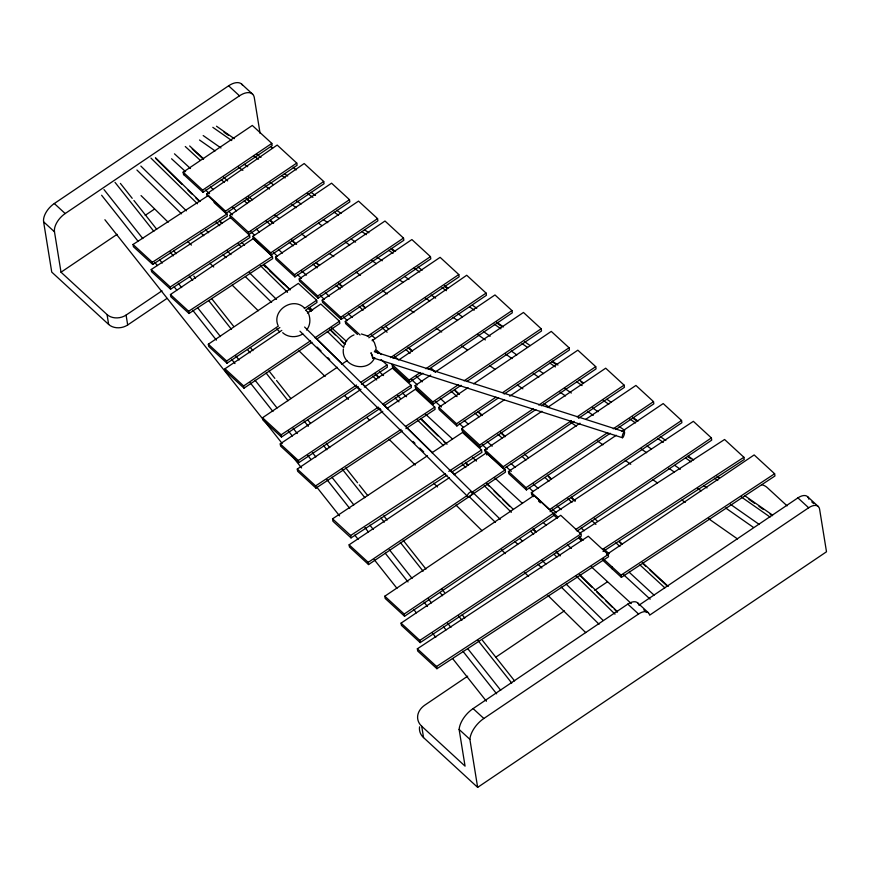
<?xml version="1.0" encoding="UTF-8"?>
<svg xmlns="http://www.w3.org/2000/svg" width="870" height="870" viewBox="0 0 870 870"><rect width="100%" height="100%" fill="white"/><g stroke="black" fill="none" stroke-linecap="round" stroke-linejoin="round"><path stroke-width="1.3" d="M343.802 346.619C344.988 341.366 349 336.897 353.992 334.917M306.523 330.034C310.786 325.032 310.688 317.735 307.871 312.08M374.752 357.581C367.749 373.861 341.029 366.542 343.367 348.99M229.995 215.281L304.185 163.527L323.716 181.493L324.075 183.711L248.853 234.508L248.494 232.301L229.995 215.281L230.354 217.5L249.549 235.259L249.907 237.466L170.585 289.199L151.587 271.712L151.228 269.504L230.463 217.685M207.093 196.087L206.734 193.869L277.182 145.062L296.757 163.082L297.116 165.289L225.895 213.389L214.02 202.46M372.11 340.681L466.712 275.257L486.08 293.081L486.439 295.289L393.131 358.32M166.964 298.443L127.683 324.967A13.626 10.451 -9.2 0 1 108.652 324.456L51.743 272.092L43.609 221.817A15.747 8.656 -47.4 0 1 54.31 203.526L228.603 85.815A16.747 9.2 -47.4 0 1 242.523 85.129M108.652 324.456L107.053 314.559L61.02 272.212L54.484 231.833A15.747 8.656 -47.4 0 1 65.185 213.541L239.478 95.82A16.747 9.2 -47.4 0 1 254.29 97.581L260.087 133.36M183.135 172.162L252.3 125.443L271.81 143.398L272.169 145.605L203.004 192.324L183.494 174.37L183.135 172.162L202.645 190.117L203.004 192.324M61.02 272.212L117.124 234.324M145.17 215.379L154.142 209.322M202.645 190.117L271.81 143.398M225.895 213.389L225.537 211.182L296.757 163.082M248.494 232.301L323.716 181.493M107.053 314.559A13.626 10.451 -9.2 0 0 126.085 315.081L161.994 290.819M252.876 236.335L331.568 183.189L349.49 199.676L349.849 201.883L271.146 255.04L253.235 238.554L252.876 236.335L270.787 252.822L271.146 255.04M170.444 294.528L253.116 238.695L272.343 256.389L272.701 258.608L188.986 313.483L170.803 296.746L170.444 294.528L188.627 311.264L188.986 313.483M270.787 252.822L349.49 199.676M275.518 257.172L358.527 201.111L377.547 218.609L377.906 220.828L294.897 276.888L275.877 259.39L275.518 257.172L294.538 274.681L294.897 276.888M294.538 274.681L377.547 218.609M299.193 278.955L384.986 221.023L403.506 238.065L403.865 240.272L318.072 298.214L299.552 281.173L299.193 278.955L317.713 296.007L318.072 298.214M279.868 327.522L226.983 363.236L208.691 346.401L208.332 344.194L298.345 283.392L316.647 300.237L317.006 302.445L305.751 310.046M317.713 296.007L403.506 238.065M226.983 363.236L226.624 361.028L278.389 326.076M304.272 308.589L316.647 300.237M322.204 300.139L411.891 239.565L430.454 256.639L430.813 258.858L341.116 319.421L322.563 302.347L322.204 300.139L340.757 317.213L341.116 319.421M311.971 342.269L244.013 388.161L225.341 370.99L224.982 368.771L281.804 330.393M307.425 313.091L320.802 304.054L339.474 321.237L339.833 323.455L316.43 339.256M340.757 317.213L430.454 256.639M244.013 388.161L243.654 385.954L310.503 340.801M314.962 337.788L339.474 321.237M357.461 334.461L345.651 323.596L345.292 321.389L440.111 257.346L458.805 274.55L459.164 276.769L368.815 337.788M367.336 336.331L458.805 274.55M358.07 386.519L281.467 437.044L262.892 419.96L262.533 417.752L337.277 367.271M341.736 364.258L347.315 360.495M390.521 357.624L486.08 293.081M398.797 359.919L494.986 294.952L511.973 310.59L512.332 312.798L428.453 369.445M379.842 408.574L298.671 462.731L280.597 446.092L280.238 443.874L360.996 389.336M364.356 387.063L392.403 368.13L411.053 385.301L411.412 387.509L384.355 405.561M422.853 373.23L409.433 382.289L409.074 380.081L420.264 372.523M425.854 368.749L511.973 310.59M461.111 385.29L433.184 404.148L415.469 387.846L415.11 385.627L430.748 375.068M435.217 372.055L523.457 312.46L541.173 328.762L541.531 330.97L466.69 381.517M402.516 430.889L315.962 488.113L297.638 471.257L297.279 469.05L382.767 411.314M387.259 408.269L415.381 389.281L434.761 407.116L435.12 409.324L405.898 428.649M433.184 404.148L432.825 401.929L458.523 384.583M464.101 380.81L541.173 328.762M498.532 397.851L456.902 425.974L439.122 409.607L438.763 407.399L468.016 387.639M473.639 383.844L551.275 331.405L569.056 347.772L569.415 349.979L504.154 394.056M456.902 425.974L456.543 423.755L495.922 397.155M502.675 392.598L569.056 347.772M535.822 409.563L480.022 447.245L462.133 430.78L461.774 428.573L504.176 399.928M509.755 396.165L577.832 350.186L595.722 366.651L596.08 368.869L541.401 405.801M480.022 447.245L479.664 445.038L533.234 408.856M538.813 405.094L595.722 366.651M502.632 468.049L485.21 452.019L484.851 449.801L541.912 411.26M547.513 407.486L605.694 368.195L624.084 385.116L624.442 387.324L578.561 418.307M574.091 421.33L503.599 468.941L503.241 466.733L571.492 420.634M577.093 416.85L624.084 385.116M453.857 474.65L486.526 452.781L505.122 469.887L505.481 472.105L368.565 564.576L368.206 562.357L466.962 495.661M471.453 492.627L505.122 469.887M610.251 433.282L526.394 489.919L508.809 473.737L508.45 471.529L580.007 423.201M585.608 419.427L635.916 385.443L653.5 401.625L653.848 403.832L615.84 429.508M526.394 489.919L526.035 487.7L607.651 432.575M613.241 428.801L653.5 401.625M533.658 496.607L531.722 494.823L531.363 492.616L616.275 435.261M621.865 431.487L663.201 403.571L681.547 420.46L681.906 422.668L550.068 511.701M384.812 596.211L534.006 495.454L553.385 513.278L553.744 515.497L404.55 616.254L385.171 598.429L384.812 596.211L404.191 614.046L404.55 616.254M681.547 420.46L549.709 509.494L531.363 492.616M404.191 614.046L553.385 513.278M401.07 623.137L560.726 515.312L580.921 533.897L581.28 536.116L420.188 642.615L401.429 625.345L401.07 623.137L419.829 640.407L420.188 642.615M575.527 529.667L711.377 437.914L693.357 421.33L554.027 513.474L554.386 515.682L557.279 518.335M577.006 531.113L711.736 440.122L711.377 437.914M606.531 554.636L754.159 454.934L774.615 473.748L774.974 475.966L621.408 577.354L602.41 559.878M467.69 676.164L424.962 705.026A19.401 14.877 -9.2 0 0 421.722 726.243L423.559 737.608L477.652 787.383L826.5 551.776L819.583 509.07A12.365 6.786 -47.4 0 0 808.654 507.775L797.899 497.879L638.885 605.27M495.813 657.176L564.402 610.849M594.765 590.349L607.14 581.997M421.722 726.243L465.058 766.133L459.121 729.441A20.445 11.223 -47.4 0 1 473.095 708.593L627.803 604.117A12.561 6.906 -47.4 0 1 638.613 604.324M477.652 787.383L469.876 739.337A20.445 11.223 -47.4 0 1 483.85 718.489L638.547 614.013A12.561 6.906 -47.4 0 1 649.64 615.166L808.654 507.775M368.565 564.576L349.479 547.012L349.12 544.805L449.355 477.673M298.671 462.731L298.312 460.513L378.363 407.116M382.865 404.104L411.053 385.301M446.93 475.237L351.034 537.899L332.938 521.239L332.547 518.835L427.464 455.749M431.977 452.737L462.481 432.466L481.512 449.975L481.904 452.378L451.443 472.279M281.467 437.044L281.108 434.837L356.58 385.04M361.094 382.071L387.009 364.976L381.125 359.571M361.452 384.29L387.367 367.194L387.009 364.976M315.962 488.113L315.603 485.906L401.037 429.41M405.54 426.441L434.761 407.116M419.829 640.407L580.921 533.897M621.408 577.354L621.049 575.135L774.615 473.748M417.35 648.803L588.283 536.224L608.173 554.538L608.532 556.746L436.914 668.704L417.698 651.021L417.35 648.803L436.555 666.485L436.914 668.704M188.627 311.264L272.343 256.389M170.585 289.199L170.226 286.98L249.549 235.259M351.034 537.899L350.653 535.485L445.418 473.563M448.8 471.355L481.512 449.975M436.555 666.485L608.173 554.538M133.045 244.47L207.984 195.717L226.95 213.955L227.309 216.173L152.728 264.458L133.404 246.688L133.045 244.47L152.37 262.251L152.728 264.458M602.682 549.296L743.883 457.261L724.579 439.502L579.529 533.375M603.04 551.504L744.241 459.469L743.883 457.261M152.37 262.251L226.95 213.955M302.825 333.895C296.779 337.821 288.101 337.69 282.685 332.699M361.354 333.96L368.228 336.157M374.339 351.697L624.388 431.781A3.143 0.74 -72.2 0 1 623.496 436.522A3.143 0.74 -72.2 0 1 622.333 435.979A3.143 0.74 -72.2 0 1 624.388 431.781M372.382 357.657L622.431 437.74M216.51 126.226L234.302 138.678M256.552 154.229L261 157.339M284.359 173.674L287.687 176.012M311.047 192.346L315.495 195.456M336.625 210.235L341.083 213.346M364.432 229.691L368.88 232.801M391.13 248.352L395.578 251.463M417.817 267.025L422.265 270.135M444.516 285.697L447.854 288.024M472.323 305.142L476.771 308.252M496.792 322.259L503.458 326.924M524.599 341.703L530.156 345.586M552.396 361.148L557.964 365.041M579.094 379.82L583.542 382.93M606.901 399.265L611.349 402.375M632.479 417.154L638.036 421.047M660.286 436.599L665.844 440.492M688.094 456.054L693.651 459.936M717.01 476.271L719.229 477.826M744.818 495.726L772.614 515.17M223.992 132.218L228.44 135.328M391.935 249.679L394.164 251.234M445.32 287.013L447.55 288.579M497.596 323.575L500.935 325.913M552.102 361.692L555.43 364.03M581.019 381.919L583.237 383.474M633.295 418.481L636.622 420.819M687.789 456.598L691.128 458.925M748.961 499.38L754.518 503.273M758.966 506.383L763.414 509.494M770.091 514.159L772.321 515.714M212.835 127.335L231.746 140.559M253.996 156.121L258.444 159.232M281.793 175.566L285.132 177.904M307.382 193.455L312.939 197.349M334.069 212.128L338.517 215.238M361.876 231.572L366.324 234.683M388.575 250.245L393.022 253.355M414.153 268.134L419.71 272.027M441.96 287.578L446.408 290.689M469.767 307.034L474.215 310.144M494.236 324.14L500.902 328.806M522.033 343.585L527.601 347.478M549.84 363.04L555.408 366.922M576.538 381.702L582.095 385.595M603.225 400.374L608.793 404.267M629.923 419.046L635.481 422.929M657.731 438.491L663.288 442.384M685.527 457.935L691.095 461.829M714.455 478.163L717.783 480.501M741.142 496.835L770.059 517.052M203.188 135.557L220.991 147.998M244.339 164.332L247.678 166.67M269.928 182.221L273.256 184.56M296.616 200.894L301.063 204.004M323.314 219.566L327.762 222.676M351.121 239.011L355.569 242.121M376.699 256.9L382.256 260.793M404.506 276.345L408.954 279.466M431.194 295.017L435.642 298.127M457.892 313.689L462.34 316.8M483.47 331.579L490.147 336.244M511.277 351.023L516.834 354.916M539.085 370.468L543.532 373.589M564.663 388.368L571.34 393.033M592.47 407.812L598.027 411.706M619.157 426.485L624.725 430.367M646.965 445.929L651.412 449.04M674.772 465.374L680.329 469.267M703.689 485.601L707.027 487.929M730.387 504.274L759.303 524.49M199.534 140.016L215.107 150.912M238.456 167.247L242.904 170.357M265.154 185.919L269.602 189.029M291.841 204.581L296.3 207.691M318.54 223.253L321.878 225.591M345.238 241.925L349.686 245.035M371.925 260.587L376.373 263.708M399.732 280.042L403.071 282.369M425.31 297.931L429.758 301.042M453.118 317.376L457.566 320.486M477.587 334.493L485.373 339.931M505.394 353.938L512.071 358.603M533.201 373.382L538.758 377.275M559.889 392.055L565.457 395.948M587.696 411.499L593.253 415.392M641.081 448.844L646.649 452.726M668.889 468.288L674.446 472.171M697.805 488.516L701.144 490.843M725.613 507.96L753.42 527.405M248.157 196.685L252.604 199.795M274.855 215.358L279.303 218.468M301.542 234.019L305.99 237.14M329.349 253.475L333.797 256.585M356.047 272.136L360.495 275.257M382.735 290.808L387.183 293.919M409.433 309.481L413.881 312.591M436.12 328.142L441.688 332.035M461.709 346.042L467.266 349.925M489.505 365.487L495.073 369.38M517.313 384.931L522.881 388.825M544.011 403.604L549.568 407.486M570.698 422.276L576.266 426.159M597.396 440.938L602.953 444.831M625.204 460.382L630.761 464.275M653.011 479.838L657.459 482.948M681.928 500.054L685.266 502.392M708.615 518.727L737.532 538.954M304.206 307.773C292.777 296.55 271.897 310.351 277.878 325.184M807.61 496.683L818.365 506.579M811.764 501.881L813.722 503.676M787.1 505.861L767.242 487.591A13.996 10.734 -9.2 0 0 761.478 484.623M241.762 84.183L252.637 94.199M228.603 85.815L239.478 95.82M270.57 146.388L272.538 148.204M293.212 167.225L296.159 169.944M189.671 145.975L203.656 158.851M223.644 177.241L227.635 180.917M246.623 198.382L249.625 201.144M270.603 220.447L273.604 223.209M291.58 239.761L296.583 244.361M316.56 262.751L319.562 265.502M338.55 282.978L342.541 286.654M362.529 305.044L365.52 307.795M385.508 326.185L388.498 328.947M408.487 347.337L412.478 351.012M431.466 368.478L435.457 372.164M454.444 389.629L459.436 394.23M478.424 411.695L482.426 415.371M500.402 431.922L505.405 436.522M524.382 453.988L528.384 457.663M547.361 475.14L551.362 478.815M571.34 497.205L575.342 500.881M594.33 518.346L597.32 521.108M619.299 541.336L622.3 544.098M642.288 562.488L668.258 586.391M192.226 148.944L203.21 159.058M246.177 198.599L249.179 201.351M270.157 220.665L273.158 223.427M292.135 240.892L295.137 243.654M316.114 262.957L318.115 264.795M339.093 284.109L342.095 286.861M362.083 305.25L364.073 307.088M408.041 347.543L412.032 351.219M431.02 368.695L434.021 371.446M454.999 390.76L458.99 394.436M477.978 411.901L481.98 415.588M500.957 433.053L504.959 436.729M548.916 477.184L550.917 479.022M570.894 497.412L574.896 501.087M618.853 541.553L621.854 544.305M642.832 563.619L645.834 566.37M649.836 570.046L666.811 585.684M185.277 146.519L200.263 160.308M221.252 179.622L224.242 182.374M244.231 200.763L247.221 203.526M266.209 220.991L270.211 224.677M289.188 242.143L293.19 245.818M313.167 264.208L317.169 267.884M336.146 285.36L340.148 289.036M359.125 306.501L363.127 310.177M382.115 327.653L387.106 332.242M406.094 349.718L410.085 353.394M451.051 391.087L457.044 396.611M475.031 413.163L479.022 416.839M498.01 434.304L502.012 437.98M521.989 456.369L525.991 460.045M544.968 477.521L548.97 481.197M567.947 498.662L571.949 502.349M591.926 520.728L595.928 524.414M615.906 542.804L619.908 546.48M639.885 564.869L664.865 587.848M174.478 153.816L190.465 168.519M210.453 186.909L213.444 189.671M232.431 207.136L236.433 210.823M256.411 229.201L259.412 231.964M278.389 249.44L282.391 253.116M301.368 270.581L306.37 275.181M325.347 292.646L329.349 296.322M348.337 313.798L352.328 317.474M371.316 334.939L375.307 338.626M394.295 356.091L398.286 359.767M416.273 376.318L422.265 381.832M440.253 398.384L445.244 402.984M464.232 420.449L468.234 424.125M487.211 441.601L492.213 446.19M511.19 463.666L515.192 467.342M533.169 483.894L538.171 488.494M557.148 505.959L561.15 509.635M581.127 528.025L584.129 530.787M604.106 549.177L609.109 553.766M629.086 572.155L654.066 595.145M171.575 158.775L185.571 171.64M205.548 190.03L209.55 193.716M228.527 211.182L232.529 214.857M250.517 231.409L254.508 235.085M273.495 252.561L277.486 256.237M297.475 274.626L301.466 278.302M320.454 295.767L324.445 299.443M343.433 316.919L347.424 320.595M411.369 379.44L417.372 384.953M435.348 401.505L441.351 407.019M459.327 423.57L463.329 427.246M482.317 444.722L487.309 449.311M506.296 466.788L511.288 471.388M529.275 487.929L533.266 491.615M552.254 509.08L556.245 512.756M623.192 574.363L650.173 599.18M206.734 193.869L225.537 211.182M345.292 321.389L360.06 334.972M375.546 349.218L381.343 354.558M409.074 380.081L392.087 364.443L392.446 366.661L409.433 382.289M415.11 385.627L432.825 401.929M438.763 407.399L456.543 423.755M461.774 428.573L479.664 445.038M484.851 449.801L503.241 466.733M508.45 471.529L526.035 487.7M554.027 513.474L557.877 517.008M579.235 536.659L583.183 540.292M603.03 558.562L621.049 575.135M374.937 350.545L377.83 353.209M538.486 501.044L540.411 502.816M578.604 537.964L581.562 540.694M637.59 602.823L648.346 612.719M643.767 609.772L646.704 612.469M263.643 265.23L265.644 267.068M269.635 270.755L289.623 289.144M309.6 307.523L312.602 310.285M331.579 327.751L346.575 341.551M379.537 371.892L383.539 375.568M402.527 393.033L406.518 396.709M425.506 414.185L452.476 439.013M472.464 457.402L476.455 461.078M494.443 477.63L522.424 503.371M543.402 522.674L546.404 525.437M567.381 544.74L571.372 548.426M591.361 566.816L631.326 603.584M627.803 604.117L638.547 614.013M151.228 269.504L170.226 286.98M208.332 344.194L226.624 361.028M54.31 203.526L65.185 213.541M224.982 368.771L243.654 385.954M262.533 417.752L281.108 434.837M43.609 221.817L54.484 231.833M280.238 443.874L298.312 460.513M297.279 469.05L315.603 485.906M332.547 518.835L350.653 535.485M349.12 544.805L368.206 562.357M473.095 708.593L483.85 718.489M459.121 729.441L469.876 739.337M155.425 157.622L199.991 201.427M219.37 220.469L222.274 223.329M241.653 242.371L244.557 245.22M263.936 264.273L290.091 289.982M308.502 308.067L311.406 310.927M329.817 329.023L345.325 344.259M375.351 373.774L379.233 377.58M397.633 395.676L400.548 398.525M420.895 418.524L447.049 444.233M465.461 462.329L468.364 465.189M486.776 483.274L512.93 508.983M533.277 528.982L536.181 531.842M556.528 551.83L560.41 555.647M579.779 574.689L617.569 611.827M155.98 158.764L182.145 184.473M187.953 190.182L191.835 193.988M195.707 197.805L199.578 201.612M219.925 221.611L221.872 223.514M264.491 265.404L283.87 284.446M308.1 308.252L311.003 311.112M330.382 330.154L335.222 334.917M341.04 340.627L343.944 343.487M374.948 373.959L378.82 377.765M420.482 418.709L437.925 435.848M443.733 441.568L445.668 443.472M466.015 463.46L467.951 465.374M487.33 484.416L489.266 486.319M494.116 491.082L499.924 496.792M502.838 499.652L509.613 506.318M532.864 529.167L535.779 532.027M556.126 552.015L559.997 555.832M579.376 574.874L591.97 587.25M596.809 592.013L602.627 597.723M605.531 600.583L612.317 607.249M614.253 609.152L617.156 612.012M150.934 158.079L197.446 203.787M215.847 221.872L219.729 225.689M238.13 243.774L241.044 246.634M260.424 265.676L287.546 292.342M305.957 310.427L307.893 312.33M327.272 331.383L343.737 347.565M372.806 376.134L376.677 379.94M395.089 398.036L398.96 401.842M417.372 419.927L443.537 445.647M461.937 463.732L465.82 467.538M484.22 485.634L511.353 512.299M530.733 531.342L533.636 534.202M553.983 554.19L556.887 557.05M576.266 576.092L615.025 614.176M140.864 166.083L186.397 210.844M205.777 229.887L208.68 232.736M227.092 250.832L230.963 254.638M249.375 272.734L276.497 299.4M316.223 338.441L342.388 364.149M362.725 384.138L365.639 386.998M384.04 405.094L387.922 408.9M406.323 426.985L432.488 452.704M450.899 470.79L454.771 474.596M473.182 492.692L500.304 519.357M519.684 538.399L522.587 541.26M541.966 560.302L545.838 564.108M566.185 584.107L603.008 620.288M136.916 170.02L181.482 213.824M200.861 232.866L203.765 235.726M223.144 254.769L226.048 257.629M245.427 276.671L271.581 302.379M317.126 347.13L320.997 350.936M327.783 357.603L329.719 359.506M357.809 387.128L359.756 389.031M379.124 408.073L381.071 409.977M413.043 441.394L414.979 443.308M419.818 448.061L423.701 451.878M469.234 496.629L495.389 522.337M514.768 541.379L517.672 544.239M538.019 564.239L541.901 568.045M561.27 587.087L599.06 624.225M141.049 195.576L168.182 222.231M187.561 241.284L191.433 245.09M209.844 263.175L213.715 266.992M232.127 285.077L258.281 310.786M276.693 328.882L279.596 331.742M298.976 350.784L325.13 376.492M344.509 395.535L348.392 399.341M366.792 417.437L369.706 420.297M389.075 439.339L415.24 465.048M433.651 483.133L437.523 486.95M455.934 505.035L482.089 530.743M501.468 549.796L505.339 553.603M524.719 572.645L528.59 576.451M547.969 595.493L585.76 632.631M304.62 327.044L472.225 492.181A3.143 1.533 -45.4 0 1 469.43 496.476A3.143 1.533 -45.4 0 1 468.038 494.127A3.143 1.533 -45.4 0 1 472.225 492.181M299.965 331.198L467.571 496.346M120.397 183.407L132.207 198.327M133.904 200.459L156.687 229.223M173.576 250.527L176.099 253.725M193.825 276.094L195.522 278.226M211.551 298.464L233.497 326.163M250.386 347.467L252.92 350.664M268.95 370.903L274.866 378.363M276.551 380.494L290.895 398.601M307.784 419.905L310.318 423.103M326.348 443.341L329.73 447.604M345.771 467.853L357.581 482.763M359.267 484.894L367.716 495.541M383.746 515.79L387.128 520.053M403.158 540.292L425.952 569.056M441.993 589.294L444.526 592.492M462.253 614.862L464.787 618.059M482.513 640.429L514.583 680.905M115.014 182.363L153.849 231.366M169.878 251.604L173.26 255.867M189.301 276.105L192.672 280.368M208.713 300.607L231.496 329.371M247.537 349.609L250.071 352.807M266.111 373.045L288.057 400.744M304.087 420.993L308.317 426.311M323.51 445.494L326.881 449.757M342.073 468.93L364.867 497.694M380.908 517.933L384.279 522.196M400.32 542.434L423.114 571.198M439.992 592.503L442.525 595.7M458.555 615.938L461.937 620.201M477.978 640.44L511.734 683.059M103.998 189.573L142.821 238.576M159.71 259.88L162.244 263.077M178.274 283.326L181.656 287.578M197.697 307.828L220.48 336.592M235.672 355.765L239.054 360.028M255.084 380.266L277.041 407.965M293.07 428.203L297.29 433.532M312.482 452.704L315.864 456.967M331.905 477.206L353.851 504.904M369.88 525.143L373.263 529.406M389.303 549.644L412.086 578.409M428.127 598.658L431.498 602.91M447.539 623.159L450.921 627.411M467.799 648.726L500.718 690.269M101.616 195.25L137.906 241.055M154.784 262.359L157.318 265.557M174.207 286.861L176.73 290.058M192.77 310.296L216.402 340.126M231.605 359.299L234.976 363.562M250.168 382.746L272.962 411.499M288.155 430.683L292.374 436.011M307.567 455.184L310.949 459.447M326.979 479.685L349.773 508.45M364.965 527.622L368.347 531.885M385.225 553.189L408.019 581.954M424.049 602.192L427.431 606.455M443.461 626.694L445.995 629.891M462.883 651.195L496.639 693.814M104.9 219.729L282.163 443.45M291.45 455.162L301.575 467.951M316.767 487.124L339.561 515.888M354.753 535.061L358.135 539.324M374.165 559.562L396.959 588.327M413.837 609.631L416.371 612.828M432.412 633.066L435.783 637.329M452.672 658.633L486.428 701.253M372.316 339.681L374.426 342.628L376.221 348.283M611.817 566.653L612.175 568.86M486.526 452.781L486.885 454.988M183.7 172.684L184.059 174.892M126.085 315.081L127.683 324.967M423.559 737.608A19.401 14.877 -9.2 0 1 419.568 726.841M797.899 497.879A12.365 6.786 -47.4 0 1 808.828 499.173M372.436 355.786L370.99 352.741L373.012 358.473L372.436 355.786"/></g></svg>
